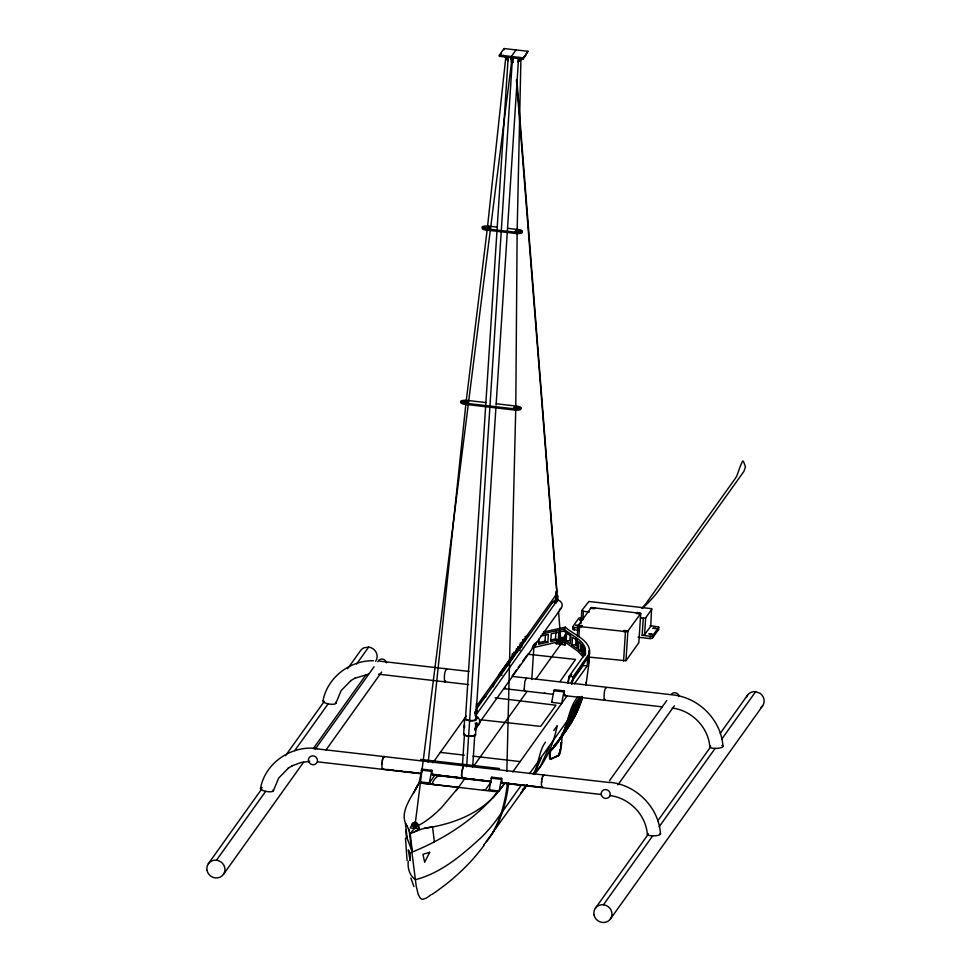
<?xml version="1.0" encoding="UTF-8"?>
<svg xmlns="http://www.w3.org/2000/svg" width="971" height="971" viewBox="0 0 971 971"><rect width="100%" height="100%" fill="white"/><g stroke="black" fill="none" stroke-linecap="round" stroke-linejoin="round"><path stroke-width="1.46" d="M517.13 233.028L515.771 408.087L517.774 408.318M408.233 861.18C407.504 868.086 409.483 875.575 415.479 879.653C441.259 873.038 462.269 854.82 481.495 837.257A1018.773 289.346 3.7 0 0 497.48 818.541L521.743 784.568M520.929 58.466L517.142 231.511L519.06 231.438M506.85 771.241L515.735 409.604M384.31 756.992C381.943 757.368 381.227 765.864 382.404 769.263M543.226 774.907C541.988 777.807 540.058 787.153 542.692 786.911M431.913 774.288L431.816 770.294L421.839 769.141L421.802 772.079M461.893 772.054C467.075 752.95 458.943 776.497 462.584 778.524M461.747 773.693C460.849 775.198 462.779 778.827 461.965 778.451M494.227 684.421L494.288 682.831L493.134 686.715M601.122 794.484L502.141 783.039L501.655 778.341L491.678 777.188L491.617 778.924M564.127 690.867L561.614 703.526L551.637 702.373L554.15 689.713L564.127 690.867L564.212 694.787M475.329 712.799L475.462 711.258L475.499 713.843L476.118 711.33C475.232 717.557 477.817 709.267 476.251 710.432M534.305 645.06L533.807 646.516L533.649 644.987M534.256 645.06L534.402 646.589L535.045 643.166M414.726 828.336L415.018 827.134M520.019 408.111A5.171 1.469 3.7 0 1 520.043 409.75A5.171 1.469 3.7 0 1 514.751 410.065L465.024 404.337L465.097 403.171A5.171 1.469 3.7 0 1 461.019 401.193A5.171 1.469 3.7 0 1 467.075 400.392L486.083 402.589M466.396 402.407L466.468 401.241L464.089 401.557L466.905 402.48M521.985 231.911A5.171 1.469 3.7 0 1 516.111 233.489L486.337 230.054L486.41 228.889A5.171 1.469 3.7 0 1 482.332 226.923A5.171 1.469 3.7 0 1 488.401 226.122L497.334 227.141M487.017 228.051C493.972 227.736 481.834 226.061 487.017 228.051L487.503 228.671M487.794 226.959L486.981 228.634C481.701 227.19 492.637 227.445 488.025 228.671M499.361 55.104L499.288 56.269L523.235 59.025L527.981 51.305L504.046 48.55L499.361 55.104L523.308 57.859L527.981 51.305M488.316 227.287L488.401 226.122M503.961 49.715L504.046 48.55M463.64 734.404L464.648 718.819M462.475 765.136L464.454 734.44M465.461 718.843L508.234 56.646M513.125 57.18L512.773 62.569L511.571 62.435L511.753 59.741M466.638 766.726L512.518 57.107M525.457 55.917L518.113 61.865L518.49 57.653M472.683 767.017L474.758 734.853M475.766 719.256L495.89 408.063M496.084 405.041L518.611 57.495M475.572 734.877L475.984 727.522L475.244 722.91M523.235 59.025L523.308 57.859M516.111 233.489L516.184 232.312A5.171 1.469 3.7 0 0 522.252 231.511A5.171 1.469 3.7 0 0 518.174 229.544L507.748 228.343M517.567 230.382L517.494 231.559C510.6 230.163 523.163 230.382 517.325 231.523M518.089 230.71L518.174 229.544M514.751 410.065L514.824 408.888A5.171 1.469 3.7 0 0 520.881 408.087A5.171 1.469 3.7 0 0 516.803 406.121L496.327 403.766M516.123 408.136L516.208 406.958L513.817 407.274L517.07 408.318M512.36 653.58L512.19 656.178L513.368 654.903M514.424 653.981L516.159 652.706L516.414 648.798M517.567 651.82L517.907 646.625M519.837 650.594L520.347 642.79M520.99 646.48L521.16 643.882M521.743 647.172L522.082 641.965L524.91 640.787L522.58 640.253M531.78 679.518L533.916 646.443M536.356 642.268L536.186 644.865L534.123 644.234M539.039 639.052L538.711 644.246L547.85 642.244L548.36 634.439L540.519 636.163M538.48 642.668L545.01 641.248L545.435 634.743M555.873 597.396L555.825 600.466L556.31 598.476L556.517 600.479L556.65 598.512M556.686 596.74L556.99 595.478L557.269 596.971M550.436 640.059L555.485 638.954L555.982 631.15M562.209 733.979L561.639 742.888A10.171 1.699 -83.4 0 1 559.065 755.353L551.382 758.97A8.144 1.359 -83.4 0 1 550.326 753.35L550.521 750.328M560.971 639.367L563.35 638.845L570.378 643.858L570.887 636.066L563.848 631.053L551.261 633.808L550.763 641.6L558.325 639.95L558.835 632.145M559.782 639.634L560.279 631.83M560.57 644.501L560.813 643.19M560.692 643.53L561.189 638.323L561.347 639.731A2.039 1.918 35.5 0 1 562.33 642.875A2.039 1.918 35.5 0 1 559.041 642.486A2.039 1.918 35.5 0 1 560.425 639.634L561.578 639.404A2.039 1.918 35.5 0 1 562.573 642.547A2.039 1.918 35.5 0 1 559.284 642.159A2.039 1.918 35.5 0 1 560.655 639.306M563.848 631.053L565.353 627.181C573.254 634.852 592.092 640.29 589.433 654.575M565.34 640.265L565.838 632.473M566.651 633.056L566.154 640.848L569.88 640.605L570.305 634.112M581.326 617.69L578.947 618.017L572.708 626.744L572.866 629.536L578.619 630.373M572.004 645.023L572.514 637.219L577.624 640.872L577.114 648.664L572.004 645.023L575.73 644.78L577.781 646.237M574.164 629.863L574.31 627.521L572.708 626.744M575.73 644.78L576.155 638.287M576.725 644.768L577.114 638.918M577.296 636.005L577.963 625.761L591.29 607.518L640.739 613.344L638.821 642.741L625.955 660.741L589.518 657.149M578.898 636.77L579.566 626.538C574.383 624.559 586.52 626.222 579.566 626.538L627.387 631.757L640.714 613.502L636.721 613.041L639.1 612.725M578.437 649.733L578.947 641.928L580.901 643.724L580.391 651.529L578.437 649.733L581.01 649.635M580.961 623.37L581.799 610.504L588.887 601.462L651.577 608.671L650.776 626.283L644.076 635.252L642.159 635.325L643.263 618.175L640.277 617.835M582.843 619.862L583.401 611.281L581.799 610.504M583.522 655.389L584.032 647.584L584.858 649.198L584.445 655.692M571.239 682.225L583.195 665.475L583.365 662.877M584.906 655.461L585.246 650.267L585.379 654.393M574.383 683.875L587.188 665.936L587.698 658.144L573.133 678.535L571.895 684.324M623.576 661.069L625.458 631.83L623.819 631.199L625.19 630.689L627.885 631.356L625.955 660.741M644.55 635.01L645.654 617.859L651.893 609.133M657.95 628.953L658.617 629.536L652.209 638.408L649.987 638.59L650.145 636.248L642.159 635.325M652.378 638.275L652.524 635.932L658.799 627.048L650.509 625.664M658.617 629.536L658.763 627.205M511.244 58.612L511.232 59.474M381.955 764.189L382.076 762.818M541.6 782.565L541.721 781.194M556.917 598.549L557.014 600.612L557.488 596.558L556.517 600.479M428.223 762.174L465.886 403.875M487.369 228.088L505.842 56.731M507.348 783.524C505.418 801.233 500.842 818.954 491.727 834.38M508.743 782.844C506.061 805.032 499.337 827.814 483.922 844.612M589.094 662.295L586.266 682.856M487.187 229.593L466.044 402.37L468.071 402.443M415.018 825.362L511.887 59.668M475.924 711.136L475.268 716.028L477.016 713.588L476.664 708.854L476.203 709.765M556.189 602.724L557.585 595.551L557.924 600.284L556.189 602.724L554.999 602.59L556.383 595.405L556.662 596.898M555.594 602.651L556.844 595.587M585.367 654.284L585.574 652.84M582.321 697.044L580.743 701.972L529.547 773.656M589.13 660.923L588.924 662.368L589.3 650.436L587.868 664.832L589.057 655.704M585.792 685.004L586.168 682.431M421.839 769.141L419.326 781.801L419.873 781.036M431.816 770.294L429.303 782.954L419.69 781.849L413.61 793.137M491.678 777.188L489.166 789.848L488.462 789.763M489.712 789.083L489.166 789.848L499.143 790.989L501.655 778.341M382.331 760.997L382.598 759.528M476.276 705.407L476.288 703.902M542 779.24L542.231 777.941M464.344 727.68L464.539 724.718M555.97 591.727L556.468 596.631M567.634 683.244L569.115 676.338L584.202 655.219C590.55 642.547 570.657 635.398 563.981 629.099L542.34 633.845M568.217 682.419L569.14 678.074M571.628 683.705L573.108 676.799L589.47 653.204M515.953 408.099L517.81 407.735L516.208 406.958M590.817 607.761L594.81 608.21L593.208 607.433M650.776 626.283L650.121 625.688M579.675 696.875C575.767 715.129 566.882 732.098 554.38 745.946M382.841 758.533L383.242 757.198M542.473 776.909L543.226 774.919M273.312 790.916L278.665 778.087L288.533 768M323.015 700.746C327.361 677.442 349.985 660.207 373.434 660.741M335.772 703.441L341.124 690.612L351.004 680.537M579.881 698.331L571.591 721.113M580.658 697.251L575.524 713.017L568.108 727.425M581.823 696.413L577.077 710.833L570.45 724.148M582.212 696.68L574.711 716.744M582.539 697.312C578.146 712.653 570.026 726.781 559.527 738.737M541.053 758.424L534.402 773.778M549.234 746.966L540.495 766.107M582.078 698.853L576.143 713.491L570.365 723.116M475.584 729.5L475.984 728.566M533.213 774.081C539.269 764.128 538.589 751.323 545.508 742.099M475.086 728.784L475.547 727.825M564.539 731.163L568.703 726.199M572.502 720.628L568.569 726.478M534.56 644.465L534.451 647.487L533.431 646.043L532.982 647.366L532.824 645.97M432.957 774.239L435.724 775.028M412.299 824.112L410.26 827.935L419.132 828.833L418.076 824.767A3.059 2.889 35.5 0 0 412.299 824.112L412.068 824.44A3.059 2.889 35.5 0 1 417.846 825.095L418.076 824.767M475.013 730.301L475.948 723.771M556.116 643.991L558.155 640.156A3.059 2.889 35.5 0 1 563.933 640.824L565.025 645.011L556.359 643.664M383.278 757.137L384.164 756.506M383.047 768.534L382.404 769.263M415.394 789.411L419.071 782.857L458.543 787.372L441.841 807.241A1285.009 213.948 -83.4 0 1 419.812 824.695L418.137 825.702M558.519 740.849C568.399 727.558 567.307 709.376 577.83 696.838M559.308 739.756C566.263 729.658 568.181 717.108 572.975 706.269L567.258 724.584L560.631 737.911M562.185 735.727L568.824 722.4L574.529 704.084C569.273 721.659 562.597 740.145 548.615 752.974M563.666 733.651L570.305 720.324L576.786 700.916L571.082 719.232L564.442 732.559M565.231 731.466C572.186 721.368 574.104 708.806 578.898 697.967L573.181 716.282L566.554 729.609M417.797 784.896C412.007 796.863 398.086 813.006 407.189 826.321A232.991 24.263 -88.1 0 1 408.451 828.931L408.463 828.967A230.673 24.02 -88.1 0 1 409.192 830.848L416.171 885.855L418.149 894.303L420.297 898.175A145.832 24.275 -83.4 0 0 422.81 899.304L426.475 898.041L430.954 894.764M486.289 841.493L527.289 784.689M500.029 55.238L501.509 53.162M516.014 49.934L511.341 56.476L512.178 62.508M518.113 61.865L521.5 58.988M208.352 863.717L261.806 788.865M285.474 755.729L324.205 701.487M347.557 668.788L360.532 650.619A9.249 8.739 35.5 0 1 364.064 647.766L368.664 647.099A9.249 8.739 35.5 0 1 375.656 661.275M216.484 860.197L265.678 791.316A6.566 1.966 9.5 0 0 271.831 791.62A6.566 1.966 9.5 0 0 273.094 789.86M294.723 750.644L328.137 703.854M356.575 664.043L368.664 647.099M223.464 874.373L303.522 762.284M313.196 748.738L365.982 674.833M314.968 749.491L374.066 666.761M326.025 749.928L381.615 672.09M432.896 762.793L466.238 716.1M498.548 675.148L511.365 657.209M476.057 706.864L555.885 595.089L556.674 591.157L516.414 79.792M476.276 708.114L484.116 697.129L485.961 696.777M499.3 675.877L513.683 656.384M476.761 708.636L552.936 601.971M554.999 602.59L555.861 601.365M477.016 713.588L557.488 600.005A5.171 4.891 35.5 0 1 559.43 609.533M435.348 774.482L429.303 782.954L430.007 783.039M512.142 676.022L516.475 669.966M518.198 667.538L520.444 664.395M522.871 660.996L526.913 655.352M479.091 723.177L561.396 607.931M558.155 640.156L557.924 640.484A3.059 2.889 35.5 0 1 563.702 641.151L563.933 640.824M564.588 637.462A4.661 0.777 -83.4 0 1 565.51 634.124L566.154 633.201A4.831 0.801 -83.4 0 1 566.542 633.116M456.224 790.612L464.866 778.511M473.642 766.228L527.083 691.401M535.64 679.409L560.801 644.174M560.036 681.533L575.536 659.43L527.714 654.211M490.986 782.104L485.439 789.872L483.048 790.188M551.637 702.373L552.183 701.608M570.001 676.872L571.713 674.481M499.143 790.989L504.617 783.33M512.724 771.981L567.064 695.891M553.688 730.629L557.208 725.725C553.652 743.495 546.37 760.754 534.305 774.445M609.46 780.757L666.81 700.455M617.896 784.859L674.372 705.783M595.344 908.273L648.13 834.368M657.804 820.811L710.59 746.905M720.264 733.36L747.536 695.175M603.476 904.754L652.67 835.873M659.2 826.722L715.142 748.398M721.963 738.834L755.669 691.655L760.123 693.355A9.249 8.739 35.5 0 1 761.094 707.495M610.468 918.93L762.648 705.832M499.495 768.522L420.613 759.431M504.204 783.913C481.215 815.021 447.947 837.512 412.396 851.992L406.4 836.359L405.708 830.266M484.347 844.964C470.085 864.457 451.988 880.964 431.998 894.449M567.452 728.59L561.323 735.181M562.646 734.379L566.676 729.682M561.893 735.617L565.11 731.867M558.75 739.829L562.779 735.144M556.65 742.779L561.444 737.001M559.891 739.186L553.761 745.764M552.827 748.131L557.633 742.354M552.305 749.042L555.521 745.291M540.216 766.726L534.086 773.304M526.913 784.969L522.398 789.678M520.99 792.7L525.02 788.015M492.431 798.283L497.965 791.935L419.096 782.832M496.266 793.938C478.205 814.851 451.199 824.403 424.582 828.324L432.544 826.722L434.353 841.772M642.753 608.016L646.88 604.047A888.052 252.217 3.7 0 0 657.755 591.812L743.992 471.275L745.449 466.82L743.725 462.05L742.779 460.885L742.414 461.565A74.658 12.405 -83.4 0 0 738.361 471.688A37.614 6.263 -83.4 0 1 735.448 478.242L645.727 603.865A389.917 64.923 -83.4 0 1 641.819 608.222M414.957 828.117L414.483 828.554A215.137 35.818 -83.4 0 0 411.631 831.795L410.223 833.749L412.396 851.992M551.492 748.932L553.604 747.039M523.587 57.289L525.687 55.59M317.177 748.605C291.822 744.927 265.217 762.672 260.544 788.209A6.566 1.966 9.5 0 0 265.678 791.316M524.947 690.879L524.182 689.179M645.654 617.859L643.263 618.175M652.524 635.932L650.145 636.248M350.543 680.817L355.083 678.074M288.084 768.279L292.611 765.536M410.163 833.846L415.042 831.528A230.673 97.768 -78.3 0 1 418.586 830.132L418.635 830.108A232.991 98.751 -78.3 0 1 424.57 828.336M550.326 753.35L549.525 753.265A8.144 1.359 -83.4 0 0 550.581 758.873L559.065 755.353M354.646 678.341L368.482 674.129M292.174 765.803L301.216 762.441L309.7 761.398M522.447 639.925L525.979 638.433M414.386 831.819L418.586 830.132M513.914 408.318L515.601 408.087M524.898 636.818L528.37 635.653M506.389 56.852L505.393 56.743M532.108 647.9L557.451 642.062M543.699 631.927L565.353 627.181M559.66 638.032L564.721 636.927L563.216 640.799L577.733 651.14L583.122 656.797M464.478 402.48L465.874 402.37M582.078 620.287L579.578 619.911L582.187 619.801M515.965 231.547L516.96 231.511M520.929 58.624L519.752 57.799M466.226 402.37L468.083 402.018L466.468 401.241M466.663 403.535L465.109 403.414M414.835 827.304L415.333 822.267L415.491 823.675A2.039 1.918 35.5 0 1 416.486 826.819A2.039 1.918 35.5 0 1 413.185 826.442A2.039 1.918 35.5 0 1 414.568 823.578L415.722 823.347A2.039 1.918 35.5 0 1 416.595 823.93M517.531 230.964L515.225 231.584M517.24 232.688L516.208 232.567M466.432 401.824L464.126 402.443M516.159 407.541L514.084 408.318M440.361 775.695C437.096 774.373 429.073 785.114 434.037 784.544M480.609 780.211L486.605 780.89M512.19 57.787L512.494 59.741L512.785 57.847M482.332 226.923L485.415 227.275M519.169 231.159L522.252 231.511M486.41 228.889L516.184 232.312M461.019 401.193L464.089 401.557M517.81 407.735L520.881 408.087M465.097 403.171L514.824 408.888M556.177 596.497L557.378 596.643M555.533 598.476L556.735 598.622M556.735 600.151L557.924 600.284M555.922 600.394L557.123 600.527M583.401 611.281L589.385 611.973M574.31 627.521L578.303 627.982M638.093 637.219L649.987 638.59M566.154 633.201L565.899 634.16A4.661 0.777 -83.4 0 0 564.976 637.51M565.51 634.124L566.299 634.209A4.661 0.777 -83.4 0 0 565.377 637.559M533.322 646.37L534.511 646.504M583.195 665.475L587.188 665.936M569.115 676.338L573.108 676.799M379.649 661.142L468.957 671.422M499.082 674.881L502.092 675.233M512.627 676.447L672.721 694.872C698.792 697.469 721.295 720.021 722.958 746.311M553.458 690.697L563.435 691.838M378.532 674.19L468.58 684.567M504.799 688.73L553.264 694.314M564.661 695.624L662.113 706.839M495.089 697.809L555.982 705.249L540.677 726.381L481.009 719.814M475.22 711.852L476.142 714.814M475.013 713.697L476.203 713.831M561.639 742.888L560.837 742.791A10.171 1.699 -83.4 0 1 560.74 744.089M550.581 758.873L551.382 758.97M440.324 752.391L464.356 755.159M473.023 756.154L520.153 761.58M316.862 748.847L609.946 782.59M421.147 770.124L431.124 771.265M490.986 778.159L500.963 779.312M387.247 769.493L393.158 770.185M396.119 770.525L402.03 771.205M404.98 771.544L418.283 773.074M435.688 775.076L432.289 775.004L490.792 781.776M438.686 775.428L452.158 776.97L438.71 775.38M480.596 780.247L491.071 781.461L431.925 774.3M505.503 783.112L511.414 783.791M514.375 784.131L527.678 785.66M530.627 786L536.538 786.68M539.5 787.02L542.449 787.36L501.789 782.869M382.198 769.105L421.196 773.499M317.541 761.834L420.892 773.729M416.438 828.287L419.399 828.627L417.846 825.095M487.721 228.124L489.25 228.598M489.372 781.327L490.913 781.801M513.61 652.294L516.159 652.706M672.248 708.077C691.74 710.359 708.429 727.303 709.825 746.978M610.249 782.347C636.321 784.932 658.836 807.484 660.486 833.786M609.776 795.54C629.269 797.822 645.958 814.778 647.354 834.441M555.485 638.954L558.325 639.95M545.01 641.248L547.85 642.244M526.44 678.207L524.874 681.326L524.182 689.167M543.796 774.87L543.954 775.368M505.442 57.143L507.979 60.7L503.354 55.311M407.152 826.26L405.429 823.602L407.25 838.653M408.463 828.967L409.325 831.237M464.247 726.174L464.648 727.267M413.925 886.596L410.842 877.99M563.702 641.151L565.025 645.011M606.426 687.893C603.962 687.759 603.986 696.413 604.096 699.181M544.415 693.003L544.452 693.124A6.554 1.092 -83.4 0 0 545.022 693.088M504.495 688.403L504.532 688.524A6.554 1.092 -83.4 0 0 505.442 687.82M446.781 669.517C444.317 669.662 444.002 678.474 444.669 681.63A6.554 1.092 -83.4 0 0 445.58 680.926M604.12 699.375L604.314 700.018A6.554 1.092 -83.4 0 0 605.224 699.302M511.863 57.714L512.773 62.569M510.661 57.58L511.571 62.435M476.276 709.17L476.409 713.527M407.055 860.427L405.477 838.07M516.875 79.877L557.342 596.328M558.531 611.427L560.874 641.418M413.864 823.614A2.039 1.918 35.5 0 1 414.301 823.372M561.238 742.839A10.171 1.699 -83.4 0 1 560.668 748.071M560.449 749.333A10.171 1.699 -83.4 0 1 558.665 755.304L550.982 758.921A8.144 1.359 -83.4 0 1 549.926 753.314M475.499 718.868A5.171 1.469 3.7 0 1 470.971 720.543A5.171 1.469 3.7 0 1 465.546 718.467M474.491 734.452A5.171 1.469 3.7 0 1 472.489 736.042A5.171 1.469 3.7 0 1 466.214 735.557M465.327 735.217A5.171 1.469 3.7 0 1 464.539 734.064M520.492 231.195A5.171 1.469 3.7 0 1 521.391 231.535M746.493 697.202A9.249 8.739 35.5 0 1 755.669 691.655M721.854 745.485A6.566 1.748 -2 0 1 720.98 747.755A6.566 1.748 -2 0 1 712.556 748.192A6.566 1.748 -2 0 1 710.517 746.068M660.159 833.336A6.566 1.748 -2 0 1 653.544 835.873A6.566 1.748 -2 0 1 648.058 833.543M671.095 694.471A4.624 4.37 35.5 0 1 679.324 696.498M565.316 694.714A6.554 1.092 -83.4 0 1 564.406 695.418M476.47 724.196A5.171 4.891 35.5 0 1 476.3 726.757M476.797 717.423A5.171 4.891 35.5 0 1 477.793 718.334M478.218 724.402A5.171 4.891 35.5 0 1 477.344 725.337M475.863 716.064A5.984 5.656 35.5 0 1 477.878 725.956M476.761 722.63A5.984 5.656 35.5 0 1 475.377 729.452M552.353 603.112A5.171 4.891 35.5 0 1 556.165 600.017M475.572 718.394A5.984 1.699 3.7 0 1 471.032 720.773A5.984 1.699 3.7 0 1 465.255 717.982M475.268 734.428A5.984 1.699 3.7 0 1 469.248 736.321A5.984 1.699 3.7 0 1 464.247 733.578M377.816 661.785A4.624 4.37 35.5 0 1 386.567 662.792M560.049 749.284A10.171 1.699 -83.4 0 1 559.818 750.474M559.32 752.586A10.171 1.699 -83.4 0 1 558.786 754.224M558.519 754.819A10.171 1.699 -83.4 0 1 558.264 755.256M486.337 230.054A5.171 1.469 3.7 0 1 483.437 227.469M335.553 702.385A6.566 1.966 9.5 0 1 329.011 704.024A6.566 1.966 9.5 0 1 323.61 700.346M261.078 787.797A6.566 1.966 9.5 0 1 262.024 787.505M465.024 404.337A5.171 1.469 3.7 0 1 461.371 402.03M410.163 852.817L410.114 860.597L408.269 849.856L410.163 852.817M581.932 644.805L581.423 652.609L582.806 654.308L583.316 646.504L581.932 644.805M575.633 625.373L578.449 625.591L575.633 625.373M649.065 633.82L651.881 634.039L649.065 633.82M653.046 628.249L655.862 628.468L653.046 628.249M429.655 852.32L424.667 862.272L422.955 854.298L429.655 852.32M582.345 625.676L581.556 626.768L578.352 625.215L582.345 625.676M595.199 607.664L594.422 608.756L590.429 608.295L595.199 607.664M624.244 630.507L623.467 631.599L628.237 630.968L624.244 630.507M637.11 612.495L636.333 613.587L640.326 614.048L637.11 612.495M415.151 823.42L414.69 823.408A2.039 1.918 35.5 0 0 413.306 826.272A2.039 1.918 35.5 0 0 416.595 826.649A2.039 1.918 35.5 0 0 415.6 823.517L415.151 823.42M477.611 779.871L462.633 778.172L477.598 779.907M461.14 778.002L455.144 777.31L461.14 778.002M593.997 914.888A9.249 8.739 35.5 0 0 608.902 920.593A9.249 8.739 35.5 0 0 605.795 905.324A9.249 8.739 35.5 0 0 593.997 914.888M601.243 794.642A4.624 4.37 35.5 0 0 608.696 797.494A4.624 4.37 35.5 0 0 607.142 789.86A4.624 4.37 35.5 0 0 601.243 794.642M207.005 870.332A9.249 8.739 35.5 0 0 221.91 876.048A9.249 8.739 35.5 0 0 218.803 860.767A9.249 8.739 35.5 0 0 207.005 870.332M308.487 760.936A4.624 4.37 35.5 0 0 315.939 763.801A4.624 4.37 35.5 0 0 314.386 756.154A4.624 4.37 35.5 0 0 308.487 760.936"/></g></svg>
